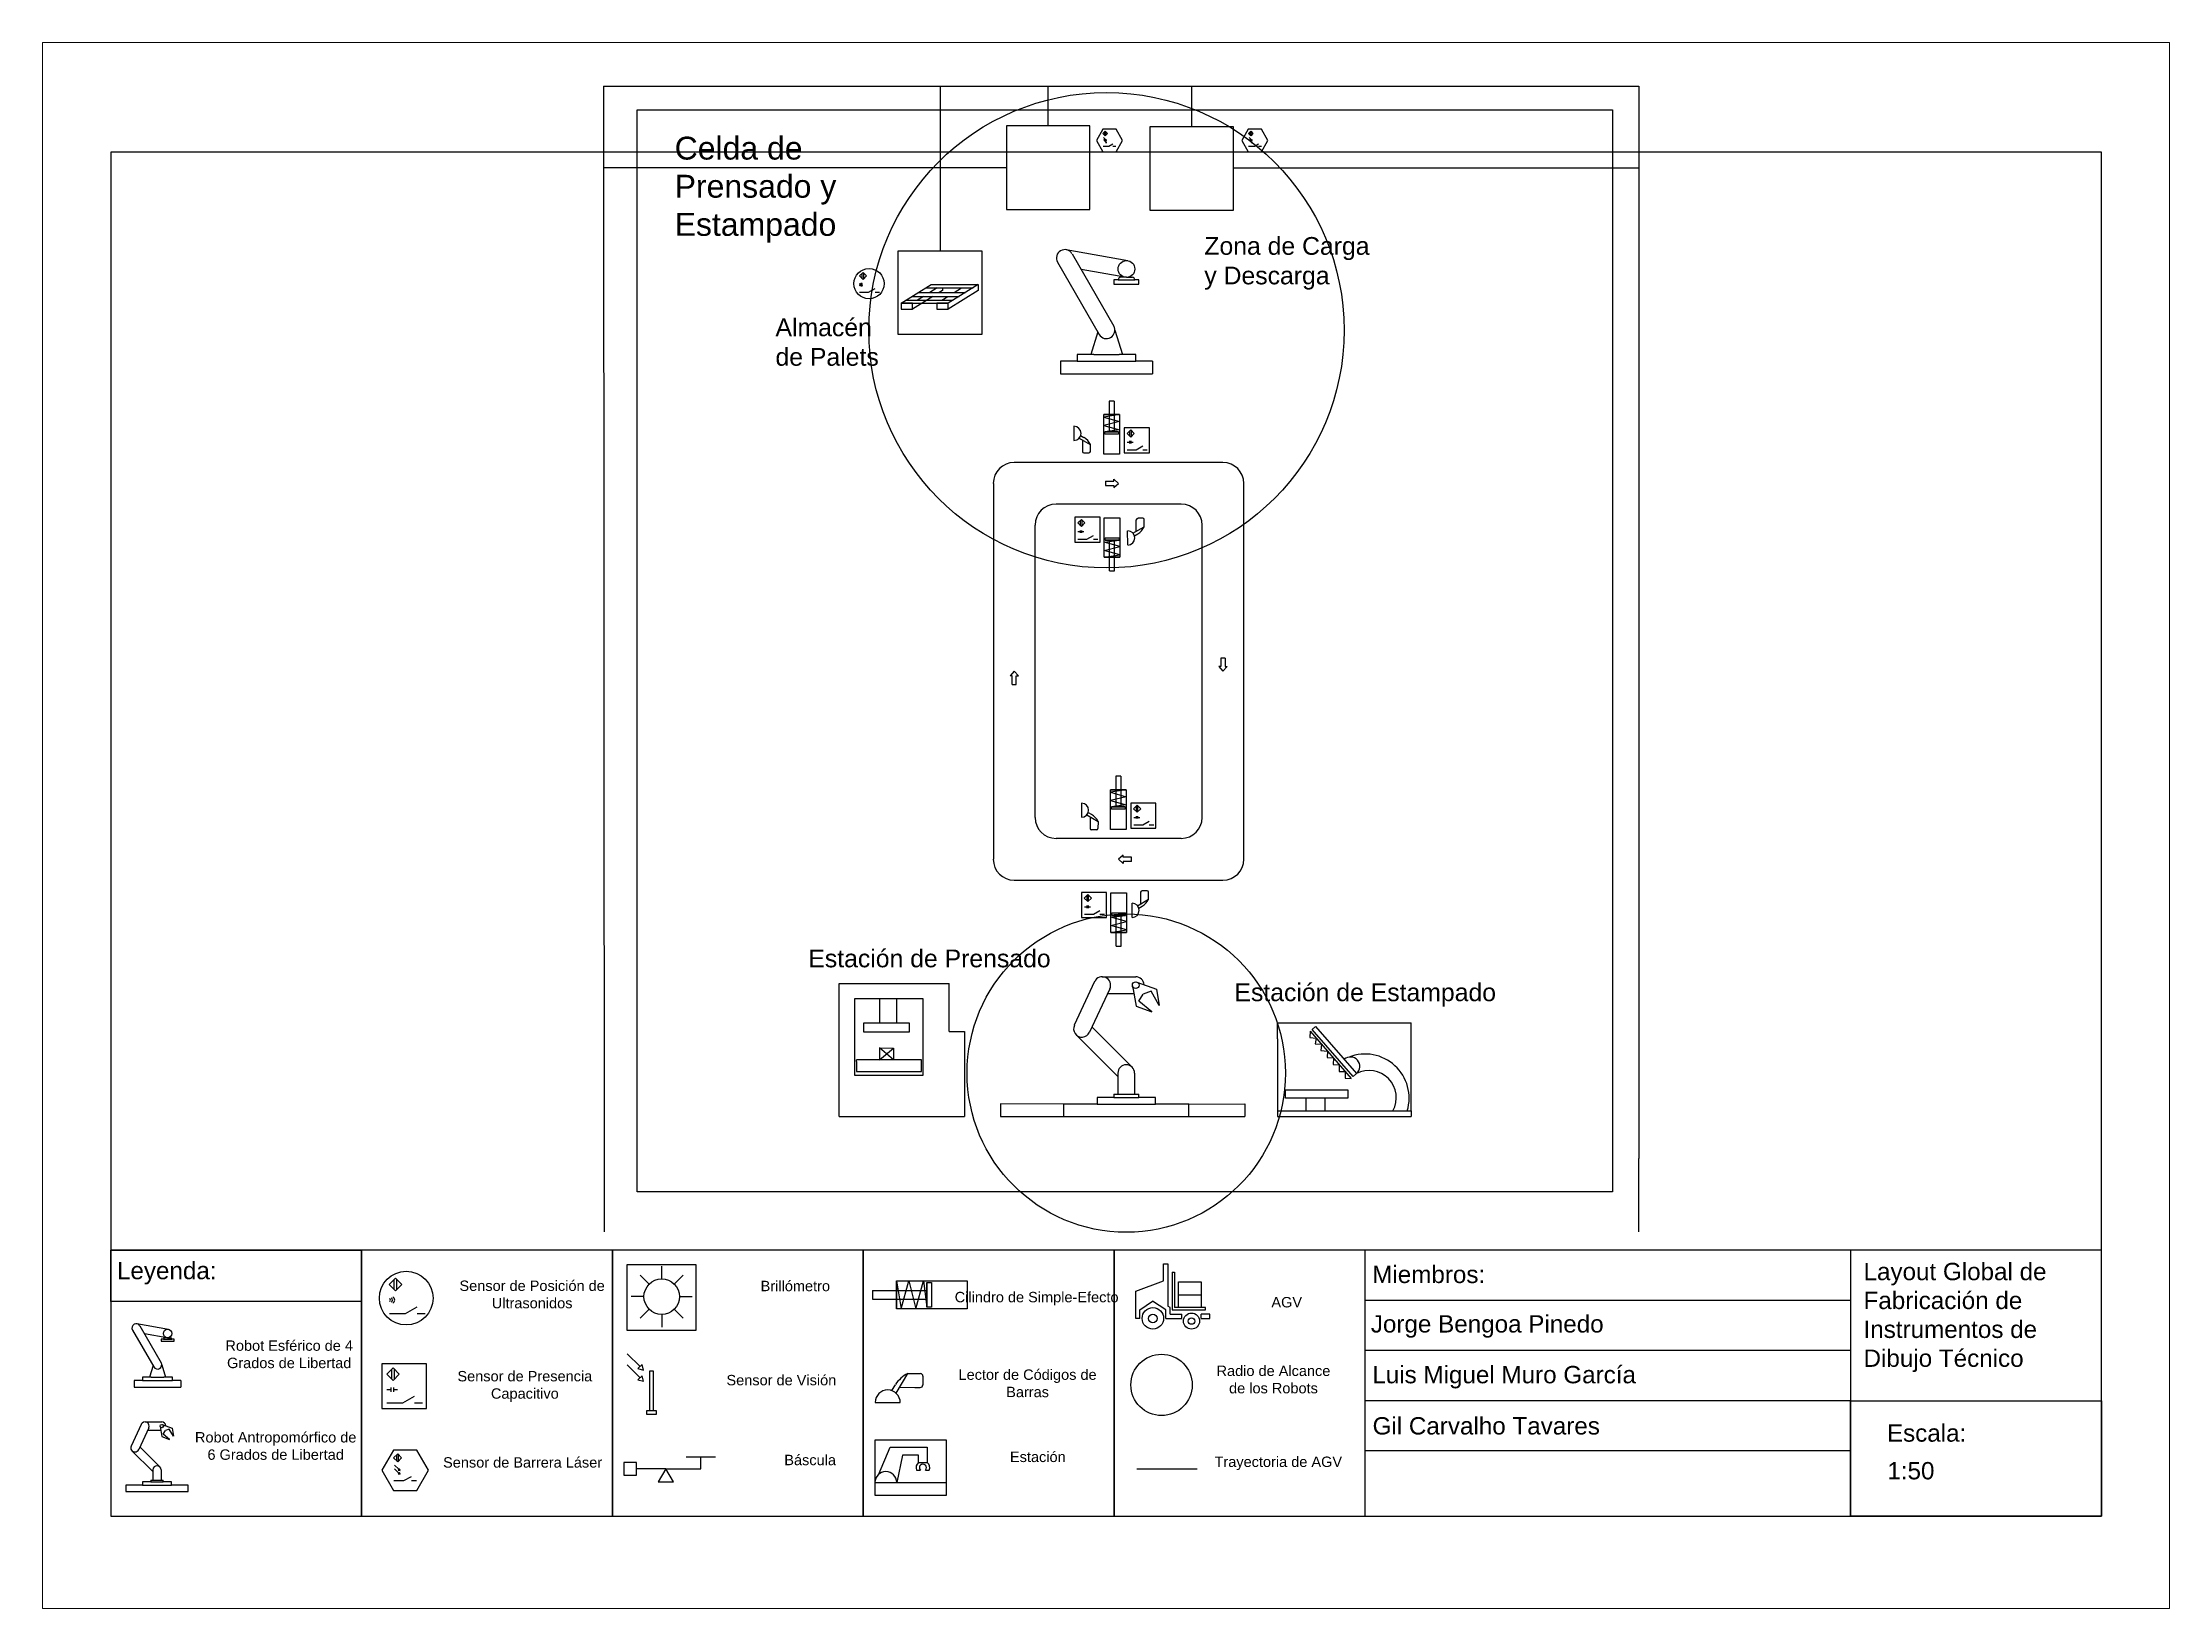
# Paper-space layout 'Layout1' of a CAD drawing. Header units: millimetres. Extents: x 0 to 374, y 0 to 276.
# The model-space entities are those that its viewports show. They can reach past a viewport. Long polylines and large blocks are cut down to what shows.
import ezdxf

# ---------------------------------------------------------------- set-up
doc = ezdxf.new("R2010")
doc.units = ezdxf.units.MM
for name, color, linetype in [('Almacenaje', 80, 'Continuous'), ('Celdas', 200, 'Continuous'), ('Maquina', 82, 'Continuous'), ('Radio', 10, 'Continuous'), ('Robots', 80, 'Continuous'), ('Sensores', 211, 'Continuous'), ('Texto2', 7, 'Continuous'), ('Title Block', 7, 'Continuous'), ('TrayectAGV', 140, 'Continuous')]:
    doc.layers.add(name, color=color, linetype=linetype)
doc.styles.get("Standard").update_dxf_attribs({"font": 'arial.ttf'})

# ---------------------------------------------------------------- blocks, each defined once
blk = doc.blocks.new('Página_A2')
at = {"layer": 'Title Block', "color": 211}
for p, q in [((3.215, 2.675), (3.288, 2.748)), ((3.272, 2.618), (3.272, 2.732)), ((3.288, 2.748), (3.361, 2.675)), ((3.304, 2.618), (3.304, 2.732)), ((6.215, 2.68), (6.11, 2.784)), ((6.36, 2.74), (6.36, 2.888)), ((6.505, 2.68), (6.609, 2.784)), ((9.071, 2.716), (9.123, 2.394)), ((9.123, 2.394), (9.213, 2.716)), ((9.213, 2.716), (9.293, 2.394)), ((9.293, 2.394), (9.383, 2.716)), ((9.383, 2.716), (9.421, 2.413)), ((3.288, 2.602), (3.215, 2.675)), ((3.361, 2.675), (3.288, 2.602)), ((6.154, 2.535), (6.007, 2.535)), ((6.565, 2.535), (6.713, 2.535)), ((8.793, 2.605), (9.421, 2.605)), ((8.793, 2.605), (8.793, 2.504)), ((8.793, 2.504), (9.421, 2.504)), ((9.421, 2.697), (9.421, 2.413)), ((3.217, 2.342), (3.402, 2.342)), ((3.402, 2.342), (3.536, 2.419)), ((3.536, 2.342), (3.629, 2.342)), ((6.215, 2.39), (6.11, 2.286)), ((6.36, 2.33), (6.36, 2.182)), ((6.505, 2.39), (6.609, 2.286)), ((5.961, 1.876), (6.11, 1.727)), ((5.961, 1.748), (6.11, 1.599)), ((3.186, 1.641), (3.259, 1.714)), ((3.259, 1.568), (3.186, 1.641)), ((3.234, 1.488), (3.234, 1.437)), ((3.243, 1.585), (3.243, 1.698)), ((3.259, 1.714), (3.331, 1.641)), ((3.331, 1.641), (3.259, 1.568)), ((3.265, 1.488), (3.265, 1.437)), ((3.275, 1.585), (3.275, 1.698)), ((9.016, 1.451), (9.057, 1.519)), ((9.066, 1.421), (9.201, 1.649)), ((9.106, 1.489), (9.281, 1.487)), ((9.201, 1.649), (9.346, 1.647)), ((9.281, 1.487), (9.344, 1.487)), ((9.375, 1.618), (9.374, 1.515)), ((3.188, 1.463), (3.234, 1.463)), ((3.188, 1.308), (3.373, 1.308)), ((3.265, 1.463), (3.311, 1.463)), ((3.373, 1.308), (3.507, 1.385)), ((3.507, 1.308), (3.599, 1.308)), ((8.823, 1.315), (9.114, 1.312)), ((6.223, 1.218), (6.185, 1.218)), ((6.185, 1.218), (6.185, 1.18)), ((6.185, 1.18), (6.3, 1.18)), ((6.3, 1.218), (6.261, 1.218)), ((6.3, 1.18), (6.3, 1.218)), ((8.822, 0.389), (8.822, 0.883)), ((8.822, 0.883), (9.643, 0.883)), ((8.861, 0.48), (8.998, 0.799)), ((8.998, 0.799), (9.425, 0.799)), ((9.425, 0.799), (9.425, 0.622)), ((9.643, 0.883), (9.643, 0.238)), ((3.265, 0.674), (3.312, 0.72)), ((3.312, 0.627), (3.265, 0.674)), ((3.276, 0.591), (3.325, 0.542)), ((3.276, 0.549), (3.325, 0.499)), ((3.301, 0.637), (3.301, 0.71)), ((3.312, 0.72), (3.358, 0.674)), ((3.358, 0.674), (3.312, 0.627)), ((3.322, 0.637), (3.322, 0.71)), ((6.406, 0.548), (6.067, 0.548)), ((6.406, 0.548), (6.813, 0.548)), ((6.982, 0.684), (6.643, 0.684)), ((6.813, 0.548), (6.813, 0.684)), ((9.14, 0.707), (9.073, 0.389)), ((9.324, 0.707), (9.14, 0.707)), ((9.296, 0.561), (9.296, 0.561)), ((9.296, 0.561), (9.296, 0.561)), ((9.301, 0.533), (9.345, 0.533)), ((9.324, 0.622), (9.324, 0.707)), ((9.324, 0.622), (9.425, 0.622)), ((9.333, 0.561), (9.333, 0.561)), ((9.333, 0.561), (9.333, 0.561)), ((9.333, 0.561), (9.333, 0.561)), ((9.404, 0.533), (9.448, 0.533)), ((9.416, 0.561), (9.416, 0.561)), ((9.416, 0.561), (9.416, 0.561)), ((3.266, 0.412), (3.385, 0.412)), ((3.385, 0.412), (3.471, 0.461)), ((3.471, 0.412), (3.531, 0.412))]:
    blk.add_line(p, q, dxfattribs=at)
at = {"layer": 'Title Block', "color": 80}
for p, q in [((11.831, 2.6), (12.153, 2.717)), ((12.153, 2.717), (12.153, 2.915)), ((12.153, 2.915), (12.203, 2.915)), ((12.203, 2.915), (12.203, 2.426)), ((12.252, 2.816), (12.252, 2.383)), ((12.252, 2.816), (12.277, 2.816)), ((12.277, 2.816), (12.277, 2.408)), ((12.326, 2.557), (12.326, 2.705)), ((12.326, 2.705), (12.587, 2.705)), ((12.587, 2.705), (12.587, 2.557)), ((11.831, 2.284), (11.831, 2.6)), ((11.88, 2.383), (12.023, 2.483)), ((12.178, 2.383), (12.023, 2.483)), ((12.326, 2.408), (12.326, 2.557)), ((12.326, 2.557), (12.587, 2.557)), ((12.587, 2.557), (12.587, 2.408)), ((0.666, 2.157), (0.303, 2.222)), ((11.88, 2.284), (11.831, 2.284)), ((11.88, 2.284), (11.88, 2.383)), ((12.178, 2.284), (12.178, 2.383)), ((12.178, 2.284), (12.362, 2.284)), ((12.227, 2.41), (12.203, 2.426)), ((12.227, 2.334), (12.227, 2.41)), ((12.227, 2.334), (12.362, 2.334)), ((12.252, 2.383), (12.637, 2.383)), ((12.637, 2.408), (12.277, 2.408)), ((12.362, 2.284), (12.362, 2.334)), ((12.362, 2.284), (12.362, 2.284)), ((12.686, 2.334), (12.587, 2.334)), ((12.587, 2.284), (12.587, 2.334)), ((12.587, 2.284), (12.686, 2.284)), ((12.637, 2.383), (12.637, 2.408)), ((12.686, 2.284), (12.686, 2.334)), ((0.252, 2.149), (0.497, 1.723)), ((0.337, 2.198), (0.582, 1.772)), ((0.648, 2.06), (0.39, 2.107)), ((0.608, 2.045), (0.583, 2.045)), ((0.583, 2.045), (0.583, 2.02)), ((0.583, 2.02), (0.731, 2.02)), ((0.608, 2.045), (0.706, 2.045)), ((0.657, 2.06), (0.623, 2.06)), ((0.657, 2.06), (0.691, 2.06)), ((0.731, 2.045), (0.706, 2.045)), ((0.731, 2.02), (0.731, 2.045)), ((0.488, 1.739), (0.447, 1.605)), ((0.574, 1.783), (0.574, 1.783)), ((0.574, 1.783), (0.574, 1.783)), ((0.574, 1.783), (0.574, 1.783)), ((0.589, 1.748), (0.634, 1.605)), ((0.368, 1.566), (0.269, 1.566)), ((0.269, 1.566), (0.269, 1.492)), ((0.269, 1.492), (0.81, 1.492)), ((0.466, 1.605), (0.368, 1.605)), ((0.368, 1.605), (0.368, 1.566)), ((0.368, 1.566), (0.712, 1.566)), ((0.466, 1.605), (0.613, 1.605)), ((0.712, 1.605), (0.613, 1.605)), ((0.712, 1.566), (0.712, 1.605)), ((0.81, 1.566), (0.712, 1.566)), ((0.81, 1.566), (0.81, 1.492)), ((0.353, 1.061), (0.236, 0.811)), ((0.44, 1.021), (0.323, 0.77)), ((0.396, 1.089), (0.588, 1.089)), ((0.427, 0.993), (0.577, 0.993)), ((0.569, 1.038), (0.59, 0.92)), ((0.595, 1.059), (0.708, 1.018)), ((0.607, 0.948), (0.631, 0.99)), ((0.676, 1.007), (0.631, 0.99)), ((0.724, 0.924), (0.676, 1.007)), ((0.708, 1.018), (0.724, 0.924)), ((0.245, 0.756), (0.486, 0.516)), ((0.323, 0.77), (0.323, 0.77)), ((0.337, 0.8), (0.568, 0.57)), ((0.59, 0.92), (0.68, 0.887)), ((0.68, 0.887), (0.607, 0.948)), ((0.486, 0.536), (0.486, 0.415)), ((0.568, 0.57), (0.568, 0.57)), ((0.568, 0.57), (0.568, 0.57)), ((0.568, 0.57), (0.568, 0.57)), ((0.582, 0.536), (0.582, 0.415)), ((0.366, 0.358), (0.174, 0.358)), ((0.174, 0.358), (0.174, 0.286)), ((0.174, 0.286), (0.894, 0.286)), ((0.462, 0.396), (0.366, 0.396)), ((0.366, 0.396), (0.366, 0.358)), ((0.366, 0.358), (0.702, 0.358)), ((0.462, 0.415), (0.606, 0.415)), ((0.462, 0.415), (0.462, 0.396)), ((0.462, 0.396), (0.606, 0.396)), ((0.606, 0.396), (0.606, 0.415)), ((0.702, 0.396), (0.606, 0.396)), ((0.702, 0.358), (0.702, 0.396)), ((0.894, 0.358), (0.702, 0.358)), ((0.894, 0.286), (0.894, 0.358))]:
    blk.add_line(p, q, dxfattribs=at)
at = {"layer": 'Title Block'}
for p, q in [((20.083, 2.492), (14.478, 2.492)), ((20.083, 1.913), (14.478, 1.913)), ((20.083, 1.334), (14.478, 1.334)), ((20.083, 0.755), (14.478, 0.755))]:
    blk.add_line(p, q, dxfattribs=at)
at = {"layer": 'Title Block', "color": 4}
blk.add_line((11.844, 0.549), (12.539, 0.549), dxfattribs=at)
at = {"layer": 'Title Block'}
for points in [[(0, 0), (22.979, 0), (22.979, 15.743), (0, 15.743)], [(0, 0), (22.979, 0), (22.979, 3.071), (0, 3.071)], [(2.896, 3.071), (0, 3.071), (0, 0), (2.896, 0)], [(0, 3.071), (2.896, 3.071), (2.896, 2.48), (0, 2.48)], [(5.791, 3.071), (2.896, 3.071), (2.896, 0), (5.791, 0)], [(8.687, 3.071), (5.791, 3.071), (5.791, 0), (8.687, 0)], [(11.583, 3.071), (8.687, 3.071), (8.687, 0), (11.583, 0)], [(14.478, 3.071), (11.583, 3.071), (11.583, 0), (14.478, 0)], [(22.979, 3.071), (20.083, 3.071), (20.083, 0), (22.979, 0)], [(20.083, 1.334), (22.979, 1.334), (22.979, 0), (20.083, 0)]]:
    blk.add_lwpolyline(points, close=True, dxfattribs=at)
at = {"layer": 'Title Block', "color": 211}
for points in [[(5.961, 2.906), (6.752, 2.906), (6.752, 2.143), (5.961, 2.143)], [(9.071, 2.716), (9.884, 2.716), (9.884, 2.394), (9.071, 2.394)], [(9.071, 2.394), (9.071, 2.394), (9.071, 2.716), (9.071, 2.716)], [(9.421, 2.697), (9.473, 2.697), (9.473, 2.413), (9.421, 2.413)], [(3.129, 1.243), (3.644, 1.243), (3.644, 1.758), (3.129, 1.758)], [(6.133, 1.751), (6.086, 1.704), (6.151, 1.686)], [(6.133, 1.622), (6.086, 1.575), (6.151, 1.558)], [(6.261, 1.679), (6.261, 1.218), (6.223, 1.218), (6.223, 1.679)], [(3.263, 0.298), (3.532, 0.298), (3.666, 0.531), (3.532, 0.763), (3.263, 0.763), (3.129, 0.531)], [(3.333, 0.549), (3.317, 0.534), (3.339, 0.528)], [(3.333, 0.507), (3.317, 0.491), (3.339, 0.486)], [(5.924, 0.62), (5.924, 0.476), (6.067, 0.476), (6.067, 0.62)], [(6.406, 0.548), (6.318, 0.396), (6.494, 0.396)]]:
    blk.add_lwpolyline(points, close=True, dxfattribs=at)
blk.add_lwpolyline([(9.643, 0.238), (8.822, 0.238), (8.822, 0.389), (9.643, 0.389)], dxfattribs=at)
for centre, radius in [((3.411, 2.518), 0.31), ((6.36, 2.535), 0.205)]:
    blk.add_circle(centre, radius, dxfattribs=at)
at = {"layer": 'Title Block', "color": 80}
for centre, radius in [((12.029, 2.284), 0.124), ((12.029, 2.284), 0.0495), ((12.475, 2.253), 0.0929), ((12.475, 2.253), 0.0372), ((0.657, 2.109), 0.0491), ((0.588, 1.041), 0.0192)]:
    blk.add_circle(centre, radius, dxfattribs=at)
at = {"layer": 'Title Block', "color": 1}
blk.add_circle((12.129, 1.516), 0.354, dxfattribs=at)
at = {"layer": 'Title Block', "color": 211}
for centre, radius, start, end in [((3.21, 2.496), 0.0189, 294.135, 65.865), ((3.223, 2.496), 0.0296, 299.7546, 60.2454), ((3.235, 2.496), 0.0424, 301.8237, 58.1763), ((9.372, 1.313), 0.377, 117.0331, 146.7672), ((9.345, 1.516), 0.0291, 269.3784, 359.3784), ((9.346, 1.618), 0.0291, 359.3784, 89.3784), ((8.968, 1.313), 0.145, 359.3784, 179.3784), ((8.947, 0.389), 0.126, 0, 180), ((9.375, 0.561), 0.0789, 129.5881, 201.2684), ((9.375, 0.561), 0.0413, 315.8815, 224.1185), ((9.375, 0.59), 0.0503, 325.008, 325.3048), ((9.375, 0.561), 0.0789, 338.7316, 50.4119)]:
    blk.add_arc(centre, radius, start, end, dxfattribs=at)
at = {"layer": 'Title Block', "color": 80}
for centre, radius, start, end in [((0.294, 2.174), 0.0491, 29.9651, 209.9651), ((0.623, 2.045), 0.0147, 90, 180), ((0.691, 2.045), 0.0147, 0, 90), ((0.54, 1.748), 0.0491, 209.9651, 29.9651), ((0.396, 1.041), 0.048, 335, 155), ((0.588, 1.041), 0.048, 3.5784, 90), ((0.279, 0.79), 0.048, 155, 335), ((0.534, 0.536), 0.048, 0, 180)]:
    blk.add_arc(centre, radius, start, end, dxfattribs=at)
at = {"layer": 'Title Block'}
for s, width, insert, char_height, attachment_point in [('Leyenda:', 2.72994, (0.072, 2.936), 0.2, 1), ('Sensor de Posición de Ultrasonidos', 1.87586, (4.864, 2.56), 0.12, 5), ('Brillómetro', 1.87586, (7.902, 2.657), 0.12, 5), ('Miembros:', 1.54087, (14.561, 2.892), 0.2, 1), ('Layout Global de Fabricación de Instrumentos de Dibujo Técnico', 2.72953, (20.232, 2.925), 0.2, 1), ('Cilindro de Simple-Efecto', 1.87586, (10.687, 2.512), 0.12, 5), ('AGV', 1.87586, (13.574, 2.47), 0.12, 5), ('Jorge Bengoa Pinedo', 5.47554, (14.545, 2.321), 0.2, 1), ('Robot Esférico de 4 Grados de Libertad', 1.87586, (2.06, 1.869), 0.12, 5), ('Radio de Alcance\\Pde los Robots', 1.87586, (13.421, 1.578), 0.12, 5), ('Luis Miguel Muro García', 5.47554, (14.562, 1.735), 0.2, 1), ('Sensor de Presencia Capacitivo', 1.87586, (4.78, 1.499), 0.12, 5), ('Sensor de Visión ', 1.87586, (7.741, 1.571), 0.12, 5), ('Lector de Códigos de Barras', 1.87586, (10.583, 1.534), 0.12, 5), ('Gil Carvalho Tavares', 5.47554, (14.565, 1.144), 0.2, 1), ('Escala:', 1.99638, (20.502, 1.061), 0.2, 1), ('Robot Antropomórfico de 6 Grados de Libertad', 1.87586, (1.904, 0.811), 0.12, 5), ('Estación ', 1.87586, (10.701, 0.685), 0.12, 5), ('Sensor de Barrera Láser', 1.87586, (4.754, 0.621), 0.12, 5), ('Báscula', 1.87586, (8.073, 0.649), 0.12, 5), ('Trayectoria de AGV', 1.87586, (13.477, 0.611), 0.12, 5), ('1:50', 1.46257, (20.507, 0.626), 0.2, 1)]:
    blk.add_mtext_dynamic_manual_height_columns(s, width=width, gutter_width=1, heights=[0], dxfattribs=dict(at, insert=insert, char_height=char_height, attachment_point=attachment_point))

msp = doc.modelspace()

# ---------------------------------------------------------------- linework, layer by layer
at = {"layer": 'Almacenaje'}
for p, q in [((7952, 12118), (7952, 11383)), ((8687, 12118), (7952, 12118)), ((8687, 11383), (8687, 12118)), ((9214, 12112), (9214, 11377)), ((9949, 12112), (9214, 12112)), ((9949, 11377), (9949, 12112)), ((7952, 11383), (8687, 11383)), ((9214, 11377), (9949, 11377)), ((7000, 10285), (7000, 11020)), ((7000, 11020), (7735, 11020)), ((7735, 11020), (7735, 10285)), ((7026, 10559), (7290, 10724)), ((7244, 10695), (7658, 10695)), ((7343, 10695), (7277, 10654)), ((7290, 10724), (7390, 10724)), ((7390, 10672), (7360, 10654)), ((7390, 10724), (7605, 10724)), ((7390, 10695), (7390, 10672)), ((7704, 10724), (7440, 10559)), ((7704, 10672), (7440, 10507)), ((7492, 10654), (7558, 10695)), ((7605, 10724), (7704, 10724)), ((7704, 10724), (7704, 10672)), ((7026, 10559), (7126, 10559)), ((7026, 10559), (7026, 10507)), ((7070, 10587), (7484, 10587)), ((7122, 10619), (7536, 10619)), ((7305, 10619), (7126, 10507)), ((7126, 10559), (7440, 10559)), ((7222, 10619), (7169, 10587)), ((7177, 10654), (7591, 10654)), ((7341, 10559), (7440, 10559)), ((7341, 10559), (7341, 10507)), ((7384, 10587), (7437, 10619)), ((7735, 10285), (7000, 10285))]:
    msp.add_line(p, q, dxfattribs=at)
for points in [[(7026, 10507), (7126, 10507), (7126, 10559), (7026, 10559)], [(7341, 10507), (7440, 10507), (7440, 10559), (7341, 10559)]]:
    msp.add_lwpolyline(points, close=True, dxfattribs=at)
at = {"layer": 'Celdas'}
msp.add_lwpolyline([(4703, 12261), (13283, 12261), (13283, 2741), (4703, 2741)], close=True, dxfattribs=at)
at = {"layer": 'Maquina'}
for p, q in [((9857, 9158), (8020, 9158)), ((7837, 8974), (7837, 5667)), ((10041, 5667), (10041, 8974)), ((9490, 8790), (8388, 8790)), ((8204, 6035), (8204, 8607)), ((9674, 6035), (9674, 8607)), ((9490, 5851), (8388, 5851)), ((8020, 5484), (9857, 5484)), ((6481, 3404), (6481, 4574)), ((6481, 4574), (7448, 4574)), ((7448, 4152), (7448, 4574)), ((7219, 4441), (6615, 4441)), ((6615, 4441), (6615, 3768)), ((6837, 4229), (6837, 4441)), ((6989, 4227), (6989, 4441)), ((7219, 3768), (7219, 4441)), ((6698, 4227), (7096, 4227)), ((6698, 4146), (6698, 4227)), ((7096, 4146), (6698, 4146)), ((7096, 4227), (7096, 4146)), ((7448, 4152), (7583, 4152)), ((7583, 4152), (7583, 3404)), ((10338, 4089), (10338, 4229)), ((10338, 4229), (11513, 4229)), ((10624, 4154), (10620, 4098)), ((11513, 3454), (11513, 4229)), ((6836, 4008), (6836, 3904)), ((6959, 3904), (6836, 4008)), ((6836, 4008), (6959, 4005)), ((6836, 3904), (6959, 4005)), ((6959, 4005), (6959, 3904)), ((10338, 4089), (10338, 3404)), ((10620, 4098), (10676, 4095)), ((10676, 4095), (10668, 4044)), ((10668, 4044), (10723, 4041)), ((10723, 4041), (10719, 3985)), ((10719, 3985), (10776, 3980)), ((10776, 3980), (10774, 3923)), ((6615, 3768), (7219, 3768)), ((7205, 3904), (6632, 3904)), ((6632, 3888), (6632, 3904)), ((6632, 3888), (6632, 3799)), ((6632, 3799), (7205, 3799)), ((7205, 3799), (7205, 3904)), ((10774, 3923), (10828, 3920)), ((10828, 3920), (10827, 3861)), ((10827, 3861), (10880, 3860)), ((10880, 3860), (10880, 3801)), ((10880, 3801), (10932, 3801)), ((10932, 3801), (10932, 3741)), ((10407, 3638), (10956, 3638)), ((10408, 3566), (10408, 3638)), ((10956, 3566), (10408, 3566)), ((10932, 3741), (10985, 3740)), ((10956, 3638), (10956, 3566)), ((6481, 3404), (7583, 3404)), ((10338, 3454), (11352, 3454)), ((10338, 3404), (11513, 3404)), ((11478, 3454), (11513, 3454)), ((11513, 3454), (11513, 3404))]:
    msp.add_line(p, q, dxfattribs=at)
for points in [[(10624, 4154), (10985, 3740)], [(10755, 3455), (10755, 3567), (10587, 3567), (10587, 3455)], [(11352, 3454), (11478, 3454)]]:
    msp.add_lwpolyline(points, dxfattribs=at)
msp.add_lwpolyline([(10672, 4196), (11033, 3782), (11003, 3756), (10642, 4170)], close=True, dxfattribs=at)
for centre, radius, start, end in [((8020, 8974), 184, 90, 180), ((9857, 8974), 184, 0, 90), ((8388, 8607), 184, 90, 180), ((9490, 8607), 184, 0, 90), ((8388, 6035), 184, 180, 270), ((9490, 6035), 184, 270, 0), ((8020, 5667), 184, 180, 270), ((9857, 5667), 184, 270, 0), ((11107, 3566), 388, 343.3073, 111.3304), ((10978, 3845), 82.9, 311.0856, 131.0856), ((11143, 3571), 239, 330.856, 117.5938)]:
    msp.add_arc(centre, radius, start, end, dxfattribs=at)
at = {"layer": 'Radio'}
for centre, radius in [((8832, 10321), 2091), ((9006, 3786), 1400)]:
    msp.add_circle(centre, radius, dxfattribs=at)
at = {"layer": 'Robots'}
for p, q in [((8402, 10920), (8769, 10284)), ((9021, 10933), (8478, 11029)), ((8529, 10994), (8896, 10357)), ((8995, 10788), (8608, 10857)), ((8935, 10765), (8898, 10765)), ((8898, 10765), (8898, 10728)), ((8898, 10728), (9118, 10728)), ((8935, 10765), (9081, 10765)), ((9008, 10787), (8957, 10787)), ((9008, 10787), (9059, 10787)), ((9118, 10765), (9081, 10765)), ((9118, 10728), (9118, 10765)), ((8755, 10308), (8694, 10107)), ((8884, 10373), (8884, 10373)), ((8884, 10373), (8884, 10373)), ((8884, 10373), (8884, 10373)), ((8906, 10321), (8974, 10107)), ((8722, 10107), (8575, 10107)), ((8575, 10107), (8575, 10049)), ((8722, 10107), (8943, 10107)), ((9090, 10107), (8943, 10107)), ((9090, 10049), (9090, 10107)), ((8575, 10049), (8428, 10049)), ((8428, 10049), (8428, 9938)), ((8428, 9938), (9237, 9938)), ((8575, 10049), (9090, 10049)), ((9237, 10049), (9090, 10049)), ((9237, 10049), (9237, 9938)), ((8728, 4591), (8549, 4207)), ((8862, 4529), (8683, 4145)), ((8795, 4633), (9089, 4633)), ((9060, 4555), (9092, 4374)), ((9099, 4587), (9272, 4525)), ((9224, 4507), (9154, 4482)), ((9297, 4380), (9224, 4507)), ((9272, 4525), (9297, 4380)), ((8842, 4486), (9072, 4486)), ((9092, 4374), (9230, 4324)), ((9117, 4418), (9154, 4482)), ((9230, 4324), (9117, 4418)), ((8564, 4124), (8932, 3756)), ((8683, 4145), (8683, 4145)), ((8704, 4192), (9057, 3838)), ((8932, 3786), (8932, 3602)), ((9057, 3838), (9057, 3838)), ((9057, 3838), (9057, 3838)), ((9057, 3838), (9057, 3838)), ((9079, 3786), (9079, 3602)), ((8896, 3573), (8749, 3573)), ((8749, 3573), (8749, 3514)), ((8896, 3602), (9116, 3602)), ((8896, 3602), (8896, 3573)), ((8896, 3573), (9116, 3573)), ((9116, 3573), (9116, 3602)), ((9263, 3573), (9116, 3573)), ((9263, 3514), (9263, 3573)), ((8749, 3514), (8455, 3514)), ((8455, 3514), (8455, 3404)), ((8455, 3404), (9557, 3404)), ((8749, 3514), (9263, 3514)), ((9263, 3514), (10050, 3515)), ((9557, 3514), (9263, 3514)), ((9557, 3404), (9557, 3514)), ((10006, 3405), (10050, 3405)), ((10050, 3515), (10050, 3405))]:
    msp.add_line(p, q, dxfattribs=at)
msp.add_lwpolyline([(8455, 3514), (7899, 3515), (7899, 3405), (10006, 3405)], dxfattribs=at)
for centre, radius in [((9008, 10860), 73.5), ((9089, 4560), 29.4)]:
    msp.add_circle(centre, radius, dxfattribs=at)
for centre, radius, start, end in [((8465, 10957), 73.5, 29.9651, 209.9651), ((8957, 10765), 22, 90, 180), ((9059, 10765), 22, 0, 90), ((8832, 10321), 73.5, 209.9651, 29.9651), ((8795, 4560), 73.5, 335, 155), ((9089, 4560), 73.5, 3.5784, 90), ((8616, 4176), 73.5, 155, 335), ((9006, 3786), 73.5, 0, 180)]:
    msp.add_arc(centre, radius, start, end, dxfattribs=at)
at = {"layer": 'Sensores'}
for p, q in [((8801, 12052), (8821, 12072)), ((8821, 12032), (8801, 12052)), ((8806, 12016), (8827, 11995)), ((8806, 11998), (8827, 11977)), ((8817, 12036), (8817, 12067)), ((8821, 12072), (8841, 12052)), ((8841, 12052), (8821, 12032)), ((8826, 12036), (8826, 12067)), ((10081, 12052), (10101, 12072)), ((10101, 12032), (10081, 12052)), ((10086, 12016), (10107, 11995)), ((10086, 11998), (10107, 11977)), ((10097, 12036), (10097, 12067)), ((10101, 12072), (10121, 12052)), ((10121, 12052), (10101, 12032)), ((10106, 12036), (10106, 12067)), ((8802, 11940), (8853, 11940)), ((8853, 11940), (8889, 11961)), ((8889, 11940), (8915, 11940)), ((10082, 11940), (10133, 11940)), ((10133, 11940), (10169, 11961)), ((10169, 11940), (10195, 11940)), ((6659, 10799), (6690, 10830)), ((6690, 10768), (6659, 10799)), ((6683, 10774), (6683, 10823)), ((6690, 10830), (6721, 10799)), ((6721, 10799), (6690, 10768)), ((6697, 10774), (6697, 10823)), ((6739, 10656), (6796, 10689)), ((6660, 10656), (6739, 10656)), ((6796, 10656), (6836, 10656)), ((8947, 9579), (8809, 9557)), ((8809, 9557), (8947, 9518)), ((8857, 9698), (8857, 9429)), ((8900, 9698), (8857, 9698)), ((8900, 9698), (8900, 9429)), ((8546, 9476), (8545, 9352)), ((8592, 9373), (8690, 9316)), ((8605, 9394), (8634, 9377)), ((8947, 9518), (8809, 9484)), ((8809, 9484), (8947, 9445)), ((8947, 9445), (8817, 9429)), ((8939, 9429), (8817, 9429)), ((9014, 9413), (9045, 9444)), ((9045, 9382), (9014, 9413)), ((9038, 9389), (9038, 9437)), ((9045, 9444), (9076, 9413)), ((9076, 9413), (9045, 9382)), ((9052, 9389), (9052, 9437)), ((8621, 9356), (8621, 9281)), ((8621, 9281), (8621, 9254)), ((8677, 9241), (8634, 9241)), ((8690, 9316), (8690, 9254)), ((9014, 9336), (9034, 9336)), ((9014, 9270), (9094, 9270)), ((9034, 9347), (9034, 9325)), ((9047, 9347), (9047, 9325)), ((9047, 9336), (9067, 9336)), ((9094, 9270), (9151, 9303)), ((9151, 9270), (9191, 9270)), ((8580, 8626), (8611, 8657)), ((8611, 8595), (8580, 8626)), ((8604, 8602), (8604, 8650)), ((8611, 8657), (8642, 8626)), ((8642, 8626), (8611, 8595)), ((8618, 8602), (8618, 8650)), ((9094, 8627), (9094, 8654)), ((9094, 8552), (9094, 8627)), ((9150, 8667), (9107, 8667)), ((9163, 8592), (9163, 8655)), ((8580, 8550), (8600, 8550)), ((8580, 8483), (8660, 8483)), ((8600, 8561), (8600, 8539)), ((8613, 8561), (8613, 8539)), ((8613, 8550), (8633, 8550)), ((8660, 8483), (8717, 8516)), ((8717, 8483), (8757, 8483)), ((8813, 8458), (8943, 8474)), ((8951, 8419), (8813, 8458)), ((8821, 8474), (8943, 8474)), ((8860, 8205), (8860, 8474)), ((8904, 8205), (8904, 8474)), ((9019, 8432), (9018, 8556)), ((9065, 8535), (9163, 8592)), ((9078, 8514), (9107, 8531)), ((8813, 8385), (8951, 8419)), ((8951, 8346), (8813, 8385)), ((8813, 8324), (8951, 8346)), ((8860, 8205), (8904, 8205)), ((8914, 6398), (8914, 6129)), ((8958, 6398), (8914, 6398)), ((8958, 6398), (8958, 6129)), ((9005, 6279), (8867, 6257)), ((8867, 6257), (9005, 6218)), ((9005, 6218), (8867, 6184)), ((8867, 6184), (9005, 6145)), ((8613, 6162), (8613, 6037)), ((8660, 6058), (8758, 6001)), ((8672, 6079), (8702, 6062)), ((8689, 6041), (8689, 5966)), ((8758, 6001), (8757, 5939)), ((9005, 6145), (8875, 6129)), ((8997, 6129), (8875, 6129)), ((9071, 6112), (9103, 6144)), ((9103, 6081), (9071, 6112)), ((9072, 6036), (9092, 6036)), ((9092, 6047), (9092, 6025)), ((9096, 6088), (9096, 6137)), ((9103, 6144), (9134, 6112)), ((9134, 6112), (9103, 6081)), ((9105, 6047), (9105, 6025)), ((9105, 6036), (9125, 6036)), ((9109, 6088), (9109, 6137)), ((9151, 5970), (9209, 6003)), ((8689, 5966), (8689, 5939)), ((8745, 5926), (8701, 5926)), ((9072, 5970), (9151, 5970)), ((9209, 5970), (9248, 5970)), ((8637, 5326), (8669, 5357)), ((8669, 5295), (8637, 5326)), ((8638, 5249), (8658, 5249)), ((8658, 5260), (8658, 5238)), ((8662, 5302), (8662, 5350)), ((8669, 5357), (8700, 5326)), ((8700, 5326), (8669, 5295)), ((8671, 5260), (8671, 5238)), ((8671, 5249), (8691, 5249)), ((8675, 5302), (8675, 5350)), ((9058, 5155), (9057, 5280)), ((9104, 5259), (9202, 5316)), ((9116, 5237), (9146, 5255)), ((9133, 5351), (9133, 5378)), ((9133, 5276), (9133, 5351)), ((9189, 5391), (9145, 5390)), ((9202, 5316), (9202, 5378)), ((8638, 5183), (8717, 5183)), ((8717, 5183), (8775, 5216)), ((8775, 5183), (8814, 5183)), ((8871, 5157), (9000, 5174)), ((9009, 5119), (8871, 5157)), ((8871, 5084), (9009, 5119)), ((9009, 5046), (8871, 5084)), ((8879, 5174), (9000, 5174)), ((8918, 4904), (8918, 5174)), ((8961, 4904), (8961, 5174)), ((8871, 5024), (9009, 5046)), ((8918, 4904), (8961, 4904))]:
    msp.add_line(p, q, dxfattribs=at)
for points in [[(8800, 11891), (8916, 11891), (8973, 11990), (8916, 12090), (8800, 12090), (8743, 11990)], [(8830, 11998), (8824, 11992), (8833, 11989)], [(8830, 11980), (8824, 11974), (8833, 11971)], [(10080, 11891), (10196, 11891), (10253, 11990), (10196, 12090), (10080, 12090), (10023, 11990)], [(10110, 11998), (10104, 11992), (10113, 11989)], [(10110, 11980), (10104, 11974), (10113, 11971)], [(8947, 9579), (8947, 9231), (8809, 9231), (8809, 9579)], [(8809, 9579), (8809, 9579), (8947, 9579), (8947, 9579)], [(8939, 9429), (8939, 9407), (8817, 9407), (8817, 9429)], [(8989, 9242), (9210, 9242), (9210, 9463), (8989, 9463)], [(8555, 8456), (8776, 8456), (8776, 8676), (8555, 8676)], [(8813, 8324), (8813, 8672), (8951, 8672), (8951, 8324)], [(8821, 8474), (8821, 8496), (8943, 8496), (8943, 8474)], [(8951, 8324), (8951, 8324), (8813, 8324), (8813, 8324)], [(9005, 6279), (9005, 5930), (8867, 5930), (8867, 6279)], [(8867, 6279), (8867, 6279), (9005, 6279), (9005, 6279)], [(8997, 6129), (8997, 6107), (8875, 6107), (8875, 6129)], [(9047, 5942), (9267, 5942), (9267, 6162), (9047, 6162)], [(8613, 5155), (8833, 5155), (8833, 5376), (8613, 5376)], [(8871, 5024), (8871, 5372), (9009, 5372), (9009, 5024)], [(8879, 5174), (8879, 5196), (9000, 5196), (9000, 5174)], [(9009, 5024), (9009, 5024), (8871, 5024), (8871, 5024)]]:
    msp.add_lwpolyline(points, close=True, dxfattribs=at)
msp.add_circle((6743, 10731), 133, dxfattribs=at)
for centre, radius, start, end in [((6657, 10722), 8.1, 294.135, 65.865), ((6662, 10722), 12.7, 299.7546, 60.2454), ((6668, 10722), 18.2, 301.8237, 58.1763), ((8546, 9414), 62.3, 269.8605, 89.8605), ((8547, 9241), 162, 27.5152, 57.2493), ((8634, 9254), 12.5, 179.8605, 269.8605), ((8678, 9254), 12.5, 269.8605, 359.8605), ((9107, 8654), 12.5, 90.1395, 180.1395), ((9151, 8655), 12.5, 0.1395, 90.1395), ((9019, 8494), 62.3, 270.1395, 90.1395), ((9020, 8667), 162, 302.7507, 332.4848), ((8613, 6099), 62.3, 269.8605, 89.8605), ((8614, 5926), 162, 27.5152, 57.2493), ((8701, 5939), 12.5, 179.8605, 269.8605), ((8745, 5939), 12.5, 269.8605, 359.8605), ((9057, 5218), 62.3, 270.1395, 90.1395), ((9145, 5378), 12.5, 90.1395, 180.1395), ((9059, 5391), 162, 302.7507, 332.4848), ((9189, 5378), 12.5, 0.1395, 90.1395)]:
    msp.add_arc(centre, radius, start, end, dxfattribs=at)
at = {"layer": 'Texto2'}
for p, q in [((8824, 8993), (8824, 8956)), ((8824, 8993), (8898, 8993)), ((8898, 8993), (8898, 9011)), ((8939, 8974), (8898, 9011)), ((8824, 8956), (8898, 8956)), ((8898, 8937), (8939, 8974)), ((8898, 8956), (8898, 8937)), ((8020, 7321), (7984, 7280)), ((8057, 7280), (8020, 7321)), ((9839, 7362), (9821, 7362)), ((9821, 7362), (9857, 7321)), ((9876, 7435), (9839, 7435)), ((9839, 7435), (9839, 7362)), ((9857, 7321), (9894, 7362)), ((9876, 7435), (9876, 7362)), ((9876, 7362), (9894, 7362)), ((8002, 7280), (7984, 7280)), ((8002, 7206), (8002, 7280)), ((8002, 7206), (8039, 7206)), ((8039, 7206), (8039, 7280)), ((8039, 7280), (8057, 7280)), ((8980, 5704), (8939, 5667)), ((8939, 5667), (8980, 5631)), ((8980, 5686), (8980, 5704)), ((9053, 5686), (8980, 5686)), ((9053, 5649), (8980, 5649)), ((8980, 5649), (8980, 5631)), ((9053, 5649), (9053, 5686))]:
    msp.add_line(p, q, dxfattribs=at)
at = {"layer": 'TrayectAGV'}
for p, q in [((4407, 12468), (13515, 12468)), ((4407, 12468), (4412, 2390)), ((7368, 12468), (7368, 11020)), ((8320, 12118), (8320, 12468)), ((9581, 12468), (9581, 12112)), ((13515, 12468), (13515, 3036)), ((7952, 11751), (4407, 11751)), ((9949, 11751), (13515, 11751)), ((13515, 2390), (13515, 3036))]:
    msp.add_line(p, q, dxfattribs=at)

# ---------------------------------------------------------------- texts
at = {"layer": 'Celdas', "insert": (5033, 12024), "char_height": 201.25, "attachment_point": 1}
msp.add_mtext_dynamic_manual_height_columns('Celda de Prensado y\\PEstampado', width=2170, gutter_width=1006, heights=[0], dxfattribs=at)
at = {"layer": 'Texto2', "attachment_point": 1}
for s, insert, char_height in [('Zona de Carga\\Py Descarga', (9693, 11141), 155.97), ('Almacén\\Pde Palets', (5920, 10425), 156), ('Estación de Prensado', (6209, 4873), 155.97), ('Estación de Estampado', (9958, 4575), 155.97)]:
    msp.add_mtext(s, dxfattribs=dict(at, insert=insert, char_height=char_height))

psp = doc.layouts.get("Layout1")

# ---------------------------------------------------------------- block references
at = {"xscale": 15.24423110124122, "yscale": 15.24423110124122, "zscale": 15.24423110124122}
psp.add_blockref('Página_A2', (11.87, 16.62), dxfattribs=at)

# ---------------------------------------------------------------- viewports
at = {"layer": '0'}
psp.add_viewport(center=(187, 138.16), size=(374.25, 275.5111), view_center_point=(8828.08, 5964.47), view_height=13775.5543, dxfattribs=at)

doc.saveas('drawing.dxf')
